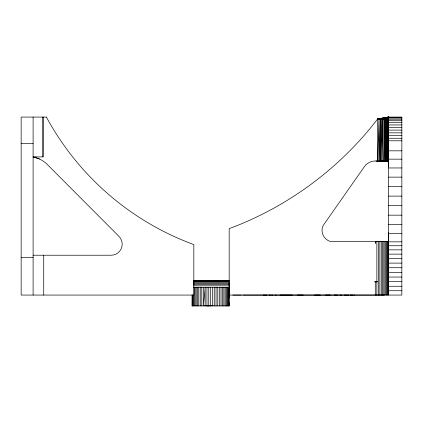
<?xml version="1.0" encoding="UTF-8"?>
<svg xmlns="http://www.w3.org/2000/svg" width="423" height="423" viewBox="0 0 423 423"><rect width="100%" height="100%" fill="white"/><g stroke="black" fill="none" stroke-linecap="round" stroke-linejoin="round"><path stroke-width="0.63" d="M193.285 282.411L229.166 282.411L229.171 298.062M401.85 150.831L388.568 150.831L388.547 156.637L388.563 135.862L388.536 143.545L388.52 143.201M386.934 241.66L388.563 241.66L388.568 232.296L388.568 241.681L333.102 241.681C324.51 242.041 318.815 231.106 324.034 224.269L364.404 166.63C367.301 162.485 372.658 160.227 377.639 161.205L388.557 161.184L388.563 155.754L388.568 166.562L388.552 158.562L388.568 159.159L401.85 159.159M388.563 158.392L388.568 150.831M401.85 140.79L388.568 140.79L388.552 148.711L388.42 135.905M388.526 145.702L388.568 135.947L388.557 142.948M192.068 295.032L191.979 305.929L229.171 305.929L229.166 228.653C287.661 206.963 339.711 168.502 377.628 118.958L388.568 118.932L388.303 118.942L388.541 123.051L388.229 118.937L388.526 134.318L388.229 118.937L388.568 121.205M388.552 124.69L388.541 125.06L388.229 118.937L388.541 153.1L388.229 118.937L388.547 126.741L388.568 118.424M388.568 118.392L388.568 117.071L401.85 117.071L401.85 295.064L229.166 295.064M388.404 118.937L388.404 117.071L377.628 118.958L388.568 118.932L380.288 118.953L379.061 161.2L377.718 161.205L377.628 118.958L380.658 118.958L388.568 117.071L388.541 124.367L388.568 118.022L401.85 118.022M388.451 127.936L388.573 132.653L388.473 128.053M388.526 147.394L388.52 143.175L388.541 153.1M388.573 128.671L388.547 127.952L388.536 132.246L388.568 130.384M388.547 137.274L388.536 141.62L388.584 136L388.557 136.74M388.563 132.743L388.451 127.73M388.563 135.947L388.552 146.67M388.563 137.364L388.52 143.106L388.229 118.937L388.536 148.695L388.573 145.771M388.568 232.296L388.298 241.66M388.494 130.496L388.557 136.121L388.303 118.942L388.557 120.957M388.526 127.936L388.51 134.921M388.573 140.716L388.552 137.533L388.52 143.106L388.229 118.937L388.526 128.106M388.578 134.107L388.541 128.106M388.563 137.126L388.52 143.106L388.303 118.942L388.325 161.184L388.526 143.265M388.515 131.453L388.578 128.317L388.526 132.161L388.541 129.443L388.526 132.161L388.52 131.225M385.321 118.942L386.633 118.937L386.717 161.184L385.829 118.942L383.529 118.942L388.478 118.937L388.568 120.756L388.478 118.937L386.099 118.937M388.557 140.922L388.51 137.549L388.573 140.367M388.547 128.893L388.531 128.317L388.547 128.893C388.531 126.62 388.6 131.833 388.541 127.947M388.504 132.959L388.584 136.999L388.573 136.053L388.536 136.523M388.573 132.119C388.483 133.932 388.573 126.382 388.52 129.179M388.541 133.441L388.536 133.969C388.631 131.548 388.526 135.217 388.531 133.938L388.541 136.428L388.303 118.942L388.425 121.449M388.557 141.451L388.568 140.79L388.563 143.032M401.85 119.18L388.568 119.18L388.563 120.402L388.478 118.937L377.628 118.958L388.478 117.071L377.628 118.958L378.897 118.953M388.563 122.85L388.568 119.18L388.541 123.051M388.526 137.808L388.541 140.076L388.536 137.528L388.547 140.214M388.536 134.942L388.526 135.545M388.541 129.443L388.52 130.839L388.552 128.571L388.563 132.547M388.526 139.273L388.541 138.506L388.547 140.14L388.526 136.111M388.52 131.283L388.526 132.161L388.573 130.469M388.568 142.525L388.547 143.096L388.568 142.572M388.589 142.197L388.552 142.715L388.573 141.531L388.589 141.895M388.42 161.184L382.767 161.195L383.973 161.189L384.946 118.942L385.919 161.184L388.563 161.184L380.303 161.2M388.541 119.043L388.552 120.344L388.568 119.18M388.557 127.72L388.568 127.413L401.85 127.439M388.51 135.159L388.584 135.529L388.552 135.122M388.531 139.738L388.547 139.104L388.563 139.897M378.987 161.2L380.377 161.2L381.557 118.948L381.641 161.195L382.757 118.948L383.878 118.942L383.973 161.189M388.573 133.938L388.563 133.076L388.536 134.345M388.504 132.605L388.547 133.34L388.584 133.007M388.526 133.716L388.557 134.033M388.52 131.521L388.526 132.161L388.229 118.937L388.563 132.039M388.552 138.961L388.531 138.564L388.573 139.754L388.568 138.268L401.85 138.273M401.85 130.104L388.568 130.104L388.478 127.741M388.557 121.898L388.568 122.696L388.568 121.094M388.526 132.161L388.552 132.447L388.51 132.039M388.573 133.219L388.303 118.942L388.526 147.067M388.557 134.445L388.531 134.815M388.52 135.408L388.557 135.392M388.557 120.883L388.478 118.937L388.547 122.406M388.547 130.993L388.578 131.315L388.557 130.242L388.557 131.347L388.563 130.823M388.552 157.61L388.325 161.184L388.536 153.11L388.552 157.911M388.536 130.903L388.51 130.511L388.573 131.95M388.552 142.715L388.541 142.371L388.573 142.789M388.536 120.756L388.478 118.937L388.541 120.232L388.557 119.91M388.573 131.743L388.229 118.937L388.563 131.992L388.552 131.273M388.557 130.665L388.557 131.109M388.547 129.295L388.552 128.381M388.526 120.698L401.85 120.756M388.563 126.942L388.563 127.603M388.563 137.554L388.573 135.846M388.563 129.671L388.51 128.322L388.425 129.353M388.531 128.026L388.557 128.201M388.541 138.474L388.573 137.983L388.568 138.607M388.536 129.126L388.51 128.322L388.51 134.265L388.536 133.515L388.51 134.26L388.541 133.557L388.563 133.858M388.536 135.011L388.51 134.35M388.515 137.47L388.563 138.644M388.536 139.976L388.531 135.868M388.568 128.93L388.578 129.359L388.563 128.613M388.563 128.449L388.515 129.523M388.547 139.262L388.573 139.754M387.97 118.942L388.568 118.932L380.658 118.958L388.568 117.071L388.568 295.064M388.52 130.781L388.563 130.749M388.478 117.071L380.658 118.958L381.694 118.953M388.108 241.67L388.563 241.66L375.286 241.67L388.563 241.66L388.108 241.681L388.108 295.064M213.113 305.633L207.979 305.929L204.14 305.633M382.318 241.676L382.709 241.67M353.956 295.069L354.347 295.064M387.516 118.942L388.568 118.932L384.629 118.948M387.51 241.67L388.563 241.66L387.51 241.681L387.51 295.064M264.312 295.064L263.392 295.064M345.284 295.064L344.364 295.064M387.854 161.184L388.488 161.179L377.639 161.205L378.976 118.953L379.061 161.2M387.394 161.184L387.309 118.937L387.928 161.184L388.488 161.179L380.568 161.2L381.784 161.195M271.793 295.069L272.449 295.064M386.939 118.942L388.568 118.932L385.49 118.948L388.568 118.932M383.619 161.189L386.643 161.184M386.352 161.184L385.406 161.189L388.488 161.179L387.436 161.184M266.564 295.064L264.967 295.064M382.545 118.948L383.698 118.948M387.32 161.184L388.488 161.179L385.839 161.189M382.635 161.195L388.563 161.184M380.647 241.676L381.689 241.67M383.693 241.67L388.563 241.66L385.903 241.681L385.903 295.064M347.537 295.069L348.436 295.064M381.683 241.676L383.206 241.67L381.245 241.676M340.071 295.069L341.573 295.064M377.855 241.681L388.563 241.66L384.909 241.681L384.909 295.064L242.77 295.069M292.261 295.064L280.111 295.069M325.472 295.069L330.215 295.064M388.568 117.308L401.85 117.308M388.526 122.696L401.85 122.696M388.568 124.949L401.85 124.949M388.568 132.848L401.85 132.848M388.568 135.603L401.85 135.603M21.15 143.656L33.105 143.656M33.105 255.217L111.175 255.217A11.03 11.03 0 0 0 118.985 236.399L47.249 164.447C43.416 160.603 38.435 157.948 33.105 156.917L43.067 156.917L43.067 117.071M381.567 161.195L382.852 161.195L382.757 118.948M388.568 167.963L401.85 167.963M388.568 177.137L401.85 177.137M388.568 186.559L401.85 186.559M388.568 196.113L401.85 196.113M388.568 205.689L401.85 205.689M388.568 215.164L401.85 215.164M388.568 224.423L401.85 224.423M388.568 233.353L401.85 233.353M388.568 241.84L401.85 241.84M388.568 245.742L401.85 245.742M388.568 249.85L401.85 249.85M388.568 254.133L401.85 254.133M21.15 257.57L33.105 257.57M388.568 258.564L401.85 258.564M388.568 263.106L401.85 263.106M388.568 267.722L401.85 267.722M388.568 272.38L401.85 272.38M388.568 277.049L401.85 277.049M193.285 280.692L229.166 280.692M193.285 280.803L229.166 280.803M193.285 281.131L229.166 281.131M193.285 281.665L229.166 281.665M374.841 281.792L377.189 281.792M388.568 281.686L401.85 281.686M374.704 281.776L377.411 281.776M193.285 283.362L229.166 283.362M193.285 284.51L229.166 284.51M193.285 285.832L229.166 285.832M388.568 286.255L401.85 286.255M193.285 287.339L229.171 287.339M388.568 290.728L401.85 290.728M377.099 281.787L375.286 281.781L375.286 295.064M334.307 295.064L337.628 295.069M297.512 295.064L303.101 295.069M314.638 295.064L320.227 295.069M232.814 295.064L241.359 295.069M352.771 295.069L350.281 295.064M345.945 295.064L346.696 295.069M269.303 295.064L270.197 295.069M275.659 295.064L276.161 295.069M376.692 161.073L377.718 161.205L375.973 160.983M33.105 156.917L39.529 159.016M388.526 138.094L388.531 138.358M388.563 137.824L388.303 118.942L388.547 126.741M388.568 138.051L388.531 137.956M388.536 129.745L388.504 129.359L388.526 129.671M388.557 129.935L388.552 129.903M388.552 138.712L388.547 138.982M388.526 128.597L388.573 128.994M375.439 242.976L375.286 241.681L375.413 243.653M388.504 131.965L388.552 132.447M388.478 118.937L388.536 120.217M388.335 120.232L388.303 118.942L388.34 120.164M388.325 120.185L388.303 118.942L388.33 120.264M388.303 118.942L388.504 134.139M388.451 127.878L388.52 132.346M388.573 145.729L388.563 149.319M388.409 128.121L388.425 129.433M388.441 130.744L388.457 132.055M229.055 302.725L229.097 305.929M388.43 130.776L388.457 131.955L388.399 130.622M388.14 136.106L388.203 142.704M388.536 121.031L388.541 121.729M388.377 128.026L388.388 129.327M388.367 128.079L388.372 129.449M388.383 130.686L388.393 132.076M388.531 143.651L388.541 146.49M388.563 158.789L388.563 160.402M387.838 118.937L387.928 161.184M385.829 118.942L385.919 161.184L385.041 161.189L384.946 118.942M380.288 118.953L380.377 161.2M386.775 241.681L386.775 295.064M383.798 295.064L383.798 241.681L388.563 241.66L376.861 241.681L376.861 295.064M382.582 295.064L382.582 241.681L388.563 241.66L381.271 241.681L381.271 295.064M379.87 241.681L379.87 295.064M378.395 241.681L378.395 295.064M228.875 287.339L228.875 305.929M228.457 287.339L228.457 305.929M227.86 287.339L227.86 305.929M227.093 287.339L227.093 305.929M226.162 287.339L226.162 305.929M225.078 287.339L225.078 305.929M223.857 287.339L223.857 305.929M222.498 287.339L222.498 305.929M221.023 287.339L221.023 305.929M219.442 287.339L219.442 305.929M217.782 287.339L217.782 305.929M216.042 287.339L216.042 305.929M214.25 287.339L214.25 305.929M212.42 287.339L212.42 305.929M210.575 287.339L210.575 305.929M208.751 287.339L208.751 305.929M206.947 287.339L206.947 305.929M205.176 305.929L205.176 287.339L203.458 305.929L203.458 287.339M201.808 287.339L201.808 305.929M200.243 287.339L200.243 305.929M198.773 287.339L198.773 305.929M197.425 287.339L197.425 305.929M196.198 287.339L196.198 305.929M195.114 287.339L195.114 305.929M194.173 287.339L194.173 305.929M193.39 295.032L193.39 305.929M192.782 295.032L192.782 305.929M192.333 295.032L192.333 305.929M43.733 255.217L43.733 295.064M42.945 117.071L42.945 156.917M35.738 156.917L35.738 157.562M33.105 117.071L33.105 295.064M388.584 136L388.557 136.825L388.536 136.005M46.387 117.071L21.15 117.071L21.15 295.064L193.834 295.064L193.834 244.589A275.77 275.77 0 0 1 46.387 117.071"/></g></svg>
